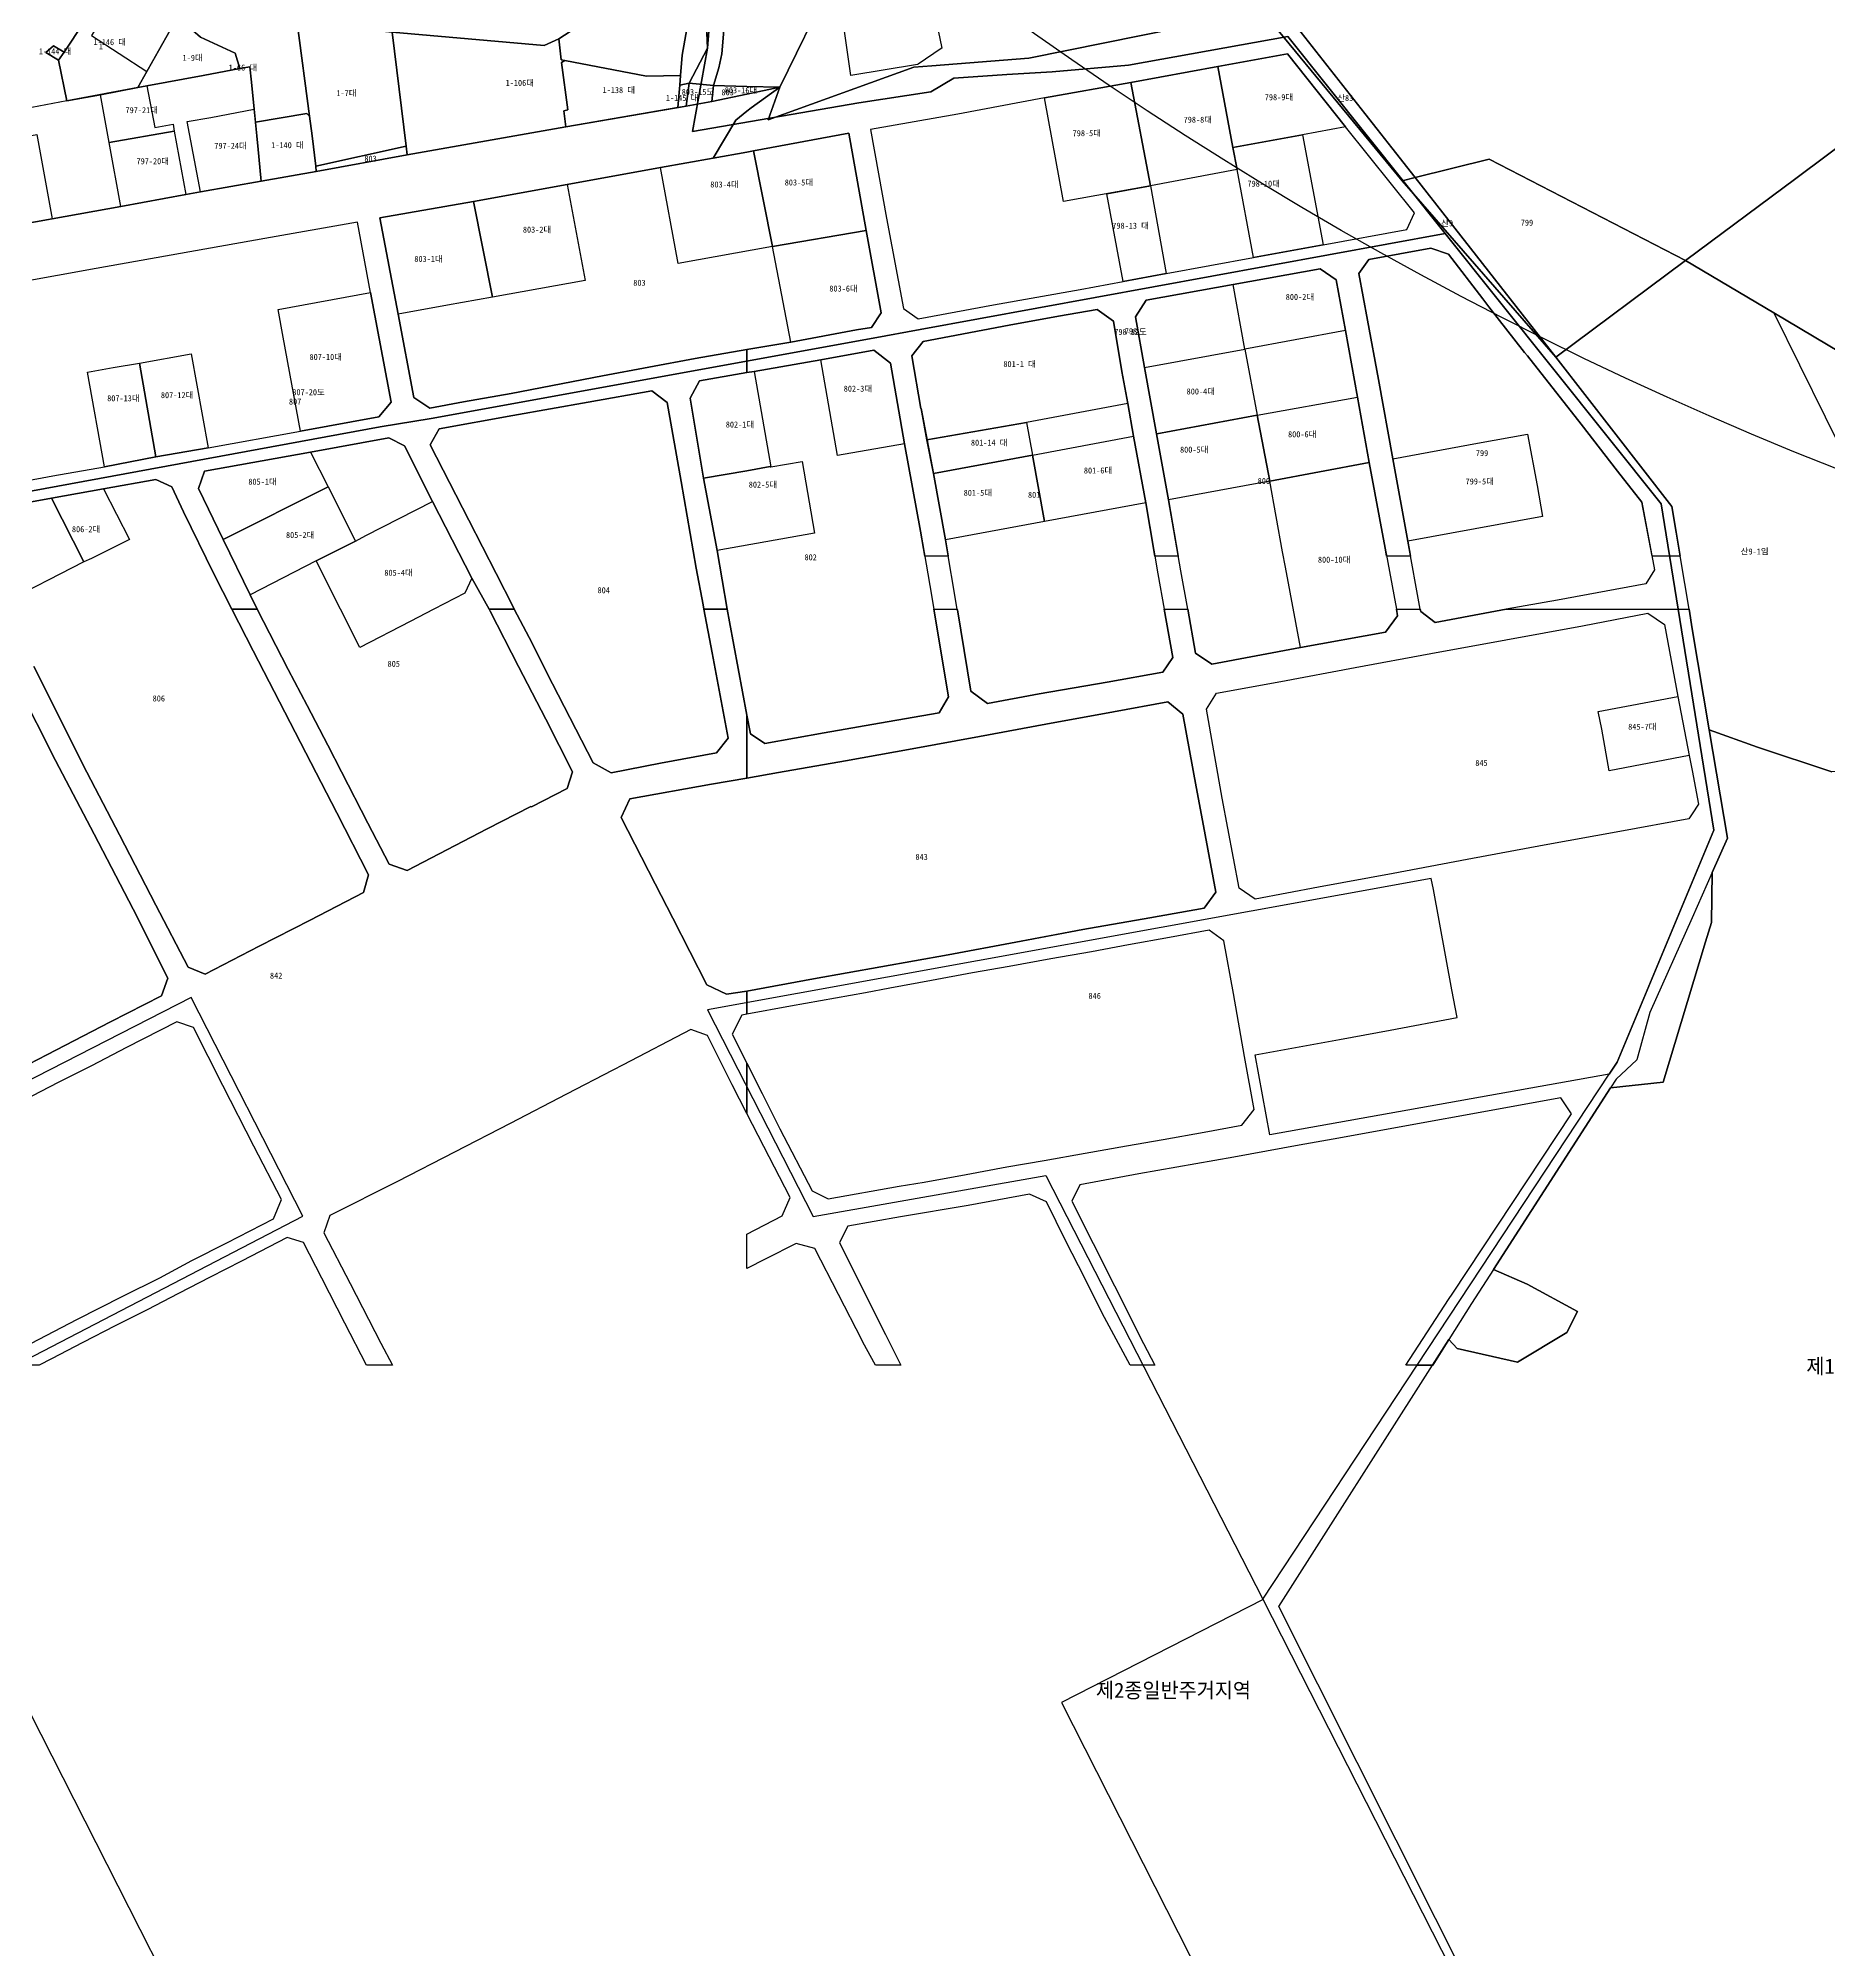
# Model space of a CAD drawing. Header units: metres. Extents: x 198218 to 208474, y 536547 to 547345.
# Drawn here: x 199382 to 199856, y 543351 to 543856 of the extents above; entities that cross this region are included whole.
import ezdxf
from ezdxf.enums import TextEntityAlignment as Align

# ---------------------------------------------------------------- set-up
doc = ezdxf.new("R2010")
doc.units = ezdxf.units.M
for name, color, linetype in [('CENTER_RADIUS', 1, 'Continuous'), ('PARCEL_BONBUN', 7, 'Continuous'), ('PARCEL_BUBUN', 8, 'Continuous'), ('PARCEL_LABEL', 3, 'Continuous'), ('ZONING', 5, 'Continuous'), ('ZONING_LABEL', 6, 'Continuous')]:
    doc.layers.add(name, color=color, linetype=linetype)

msp = doc.modelspace()

# ---------------------------------------------------------------- linework, layer by layer
at = {"layer": 'CENTER_RADIUS'}
msp.add_circle((200224.7, 544673.01), 1000, dxfattribs=at)
at = {"layer": 'PARCEL_BONBUN'}
for points in [[(199389.89, 543839.72), (199387.63, 543850.5), (199384.29, 543852.54), (199386.31, 543854.28), (199389.19, 543852.67), (199399.76, 543868.66), (199410.02, 543869.49), (199410.86, 543869.56), (199419.15, 543861.92), (199411.03, 543847.52), (199408.62, 543843.26), (199389.89, 543839.72)], [(199743.08, 543818.62), (199709, 543859.89), (199711.95, 543863.52), (199715.41, 543859.11), (199727.04, 543844.29), (199746.51, 543819.47), (199743.08, 543818.62)], [(199569.74, 543841.54), (199560.45, 543839.57), (199553.72, 543838.36), (199554.44, 543844.41), (199560.94, 543843.81), (199569.74, 543843.54), (199578.47, 543843.35), (199569.74, 543841.54)], [(199477.48, 543783.34), (199472.65, 543808.81), (199497.44, 543813.14), (199522.17, 543817.63), (199546.92, 543822.12), (199560.78, 543824.59), (199569.74, 543826.19), (199571.45, 543826.5), (199596.74, 543831.22), (199601.32, 543805.44), (199605.28, 543783.66), (199602.66, 543779.84), (199598.72, 543779.15), (199581.34, 543775.96), (199569.74, 543773.97), (199556.04, 543771.62), (199531.54, 543767.05), (199507.38, 543762.38), (199494.77, 543760.15), (199485.85, 543758.47), (199481.6, 543761.28), (199477.48, 543783.34)], [(199479.86, 543825.49), (199455.84, 543821.08), (199455.76, 543822.49), (199479.65, 543827.74), (199479.86, 543825.49)], [(199766.06, 543824.35), (199818.06, 543797.54), (199783.75, 543771.99), (199746.51, 543819.47), (199766.06, 543824.35)], [(199746.51, 543819.47), (199783.75, 543771.99), (199743.08, 543818.62), (199746.51, 543819.47)], [(199747.86, 543705.27), (199744.61, 543723.24), (199740.59, 543745.06), (199736.79, 543766.05), (199733.9, 543781.74), (199731.64, 543794.12), (199734.24, 543797.81), (199750.66, 543800.76), (199755.29, 543799.2), (199764.42, 543787.35), (199766.01, 543785.27), (199775.46, 543773.2), (199776.22, 543772.32), (199790.4, 543754.2), (199800.06, 543741.76), (199806.49, 543733.57), (199809.84, 543715.68), (199807.55, 543712.01), (199784.14, 543707.66), (199770.56, 543705.27), (199766.35, 543704.53), (199751.82, 543701.77), (199747.97, 543704.68), (199747.86, 543705.27)], [(199686.34, 543705.27), (199684.53, 543715.41), (199681.23, 543734.23), (199678.1, 543751.67), (199674.92, 543769.21), (199672.53, 543782.63), (199675.33, 543787.04), (199698.34, 543791.17), (199721.36, 543795.31), (199725.61, 543792.39), (199728.05, 543779.03), (199731.23, 543761.41), (199734.38, 543744.08), (199738.57, 543721.41), (199741.54, 543705.27), (199741.87, 543703.49), (199738.7, 543699.23), (199716.16, 543695.13), (199692.71, 543690.74), (199688.41, 543693.63), (199686.34, 543705.27)], [(199939.08, 543708.49), (199897.8, 543666.52), (199856.73, 543662.24), (199837.06, 543668.74), (199824.28, 543673.38), (199819.74, 543700.09), (199818.95, 543705.27), (199814.39, 543732.47), (199783.75, 543771.99), (199818.06, 543797.54), (199841.42, 543783.64), (199858.98, 543773.18), (199886.94, 543765.44), (199967.95, 543743.01), (199969.88, 543742.47), (199971.34, 543741.28), (199962.71, 543732.51), (199945.62, 543715.14), (199939.08, 543708.49)], [(199615.79, 543758.36), (199613.37, 543772.31), (199616.34, 543776.12), (199639.14, 543780.42), (199652.13, 543782.78), (199662.38, 543784.59), (199666.69, 543781.49), (199668.94, 543768.16), (199670.51, 543759.66), (199672.05, 543751.02), (199675.23, 543733.41), (199678.47, 543714.67), (199680.14, 543705.27), (199682.43, 543692.46), (199679.79, 543688.65), (199665.05, 543685.98), (199647.09, 543682.86), (199633.36, 543680.33), (199628.95, 543683.55), (199625.41, 543705.14), (199625.38, 543705.27), (199622.27, 543723.65), (199619.06, 543741.13), (199617.38, 543750.12), (199615.84, 543758.39), (199615.79, 543758.36)], [(199570.67, 543672.29), (199569.74, 543677.24), (199565.15, 543701.93), (199564.56, 543705.27), (199561.84, 543720.81), (199558.25, 543739.9), (199554.73, 543761.1), (199557.24, 543765.7), (199569.74, 543767.85), (199571.67, 543768.18), (199589.26, 543771.27), (199603.29, 543773.82), (199607.72, 543770.37), (199611.4, 543749.05), (199615.67, 543725.88), (199618.17, 543711.55), (199619.22, 543705.27), (199623.07, 543682.12), (199620.62, 543677.89), (199604.84, 543675.1), (199590.22, 543672.53), (199574.48, 543669.74), (199570.67, 543672.29)], [(199561.71, 543667.3), (199546.93, 543664.55), (199533.83, 543662.02), (199529.04, 543664.63), (199518.32, 543685.57), (199512.12, 543697.77), (199508.19, 543705.27), (199507.88, 543705.9), (199503.43, 543714.69), (199496.22, 543728.79), (199485.94, 543748.75), (199488.36, 543753.03), (199507.86, 543756.48), (199527.76, 543760.06), (199544.58, 543763.08), (199548.68, 543759.99), (199552.36, 543739.04), (199556.3, 543716.09), (199558.16, 543706.41), (199558.38, 543705.27), (199560.6, 543693.71), (199564.76, 543671.18), (199561.71, 543667.3)], [(199458.86, 543669.3), (199453.47, 543679.78), (199448.36, 543689.34), (199440.23, 543705.27), (199438.34, 543709.04), (199431.17, 543723.72), (199424.64, 543737.2), (199426.28, 543741.82), (199454.32, 543746.84), (199475.02, 543750.59), (199479.18, 543748.47), (199486.62, 543733.77), (199497.02, 543713.49), (199501.56, 543705.27), (199501.86, 543704.74), (199509.37, 543690.15), (199516.54, 543676.16), (199523.62, 543662.26), (199522.16, 543657.83), (199512.79, 543652.95), (199512.56, 543653.04), (199501.08, 543647.15), (199479.86, 543636.11), (199475.09, 543637.85), (199469.5, 543648.71), (199462.52, 543662.21), (199458.86, 543669.3)], [(199569.74, 543677.24), (199570.67, 543672.29), (199574.48, 543669.74), (199590.22, 543672.53), (199604.84, 543675.1), (199620.62, 543677.89), (199623.07, 543682.12), (199619.22, 543705.27), (199625.38, 543705.27), (199625.41, 543705.14), (199628.95, 543683.55), (199633.36, 543680.33), (199647.09, 543682.86), (199665.05, 543685.98), (199679.79, 543688.65), (199682.43, 543692.46), (199680.14, 543705.27), (199686.34, 543705.27), (199688.41, 543693.63), (199692.71, 543690.74), (199716.16, 543695.13), (199738.7, 543699.23), (199741.87, 543703.49), (199741.54, 543705.27), (199747.86, 543705.27), (199747.97, 543704.68), (199751.82, 543701.77), (199766.35, 543704.53), (199770.56, 543705.27), (199818.95, 543705.27), (199819.74, 543700.09), (199824.28, 543673.38), (199829.15, 543644.71), (199825.09, 543635.61), (199819.74, 543623.6), (199808.58, 543598.55), (199805.15, 543586.03), (199799.69, 543580.99), (199798.17, 543578.62), (199767.19, 543530.59), (199761.38, 543521.58), (199755.44, 543512.1), (199751.08, 543505.28), (199744.06, 543505.27), (199755.37, 543522.69), (199756.45, 543524.33), (199787.87, 543571.79), (199785.08, 543576.04), (199724.79, 543565.12), (199715.83, 543563.51), (199698.52, 543560.31), (199673.45, 543555.89), (199657.82, 543552.98), (199655.73, 543548.64), (199667.02, 543526.29), (199674.65, 543511.04), (199677.64, 543505.27), (199671.15, 543505.27), (199663.74, 543519.08), (199659.09, 543528.27), (199654.13, 543538.09), (199648.95, 543548.49), (199644.46, 543550.57), (199628.25, 543547.54), (199610.35, 543544.52), (199596.45, 543542.02), (199594.24, 543537.7), (199600.35, 543525.5), (199606.45, 543513.37), (199610.48, 543505.27), (199607.92, 543505.27), (199603.77, 543505.27), (199600.43, 543511.41), (199600.21, 543511.82), (199593.99, 543523.99), (199587.69, 543536.13), (199582.8, 543537.51), (199574.78, 543533.45), (199569.75, 543530.83), (199569.75, 543530.9), (199569.75, 543539.65), (199569.75, 543539.94), (199579.09, 543544.77), (199581.15, 543549.65), (199574.24, 543563.15), (199569.75, 543571.88), (199569.75, 543585.19), (199573.82, 543577.17), (199578.48, 543567.85), (199587.04, 543551.43), (199591.27, 543549.25), (199609.98, 543552.6), (199616.65, 543553.73), (199627.78, 543555.74), (199638.48, 543557.72), (199648.36, 543559.46), (199659.18, 543561.37), (199670.15, 543563.29), (199679.84, 543565.03), (199690.7, 543566.96), (199700.68, 543568.77), (199703.92, 543572.9), (199701.34, 543586.97), (199698.43, 543603.63), (199695.94, 543617.52), (199692, 543620.38), (199681.55, 543618.41), (199670.72, 543616.5), (199660.91, 543614.63), (199650.13, 543612.79), (199639.16, 543610.75), (199629.38, 543609.09), (199618.59, 543607.04), (199607.52, 543605), (199601.1, 543603.82), (199581.32, 543600.25), (199569.75, 543598.16), (199569.75, 543604.26), (199587.35, 543607.49), (199605.15, 543610.63), (199622.98, 543613.88), (199640.84, 543617.18), (199658.64, 543620.52), (199676.36, 543623.64), (199690.66, 543626.22), (199693.76, 543630.42), (199690.22, 543649.35), (199688.54, 543658.3), (199685.09, 543677.49), (199681.05, 543680.74), (199666.76, 543678.13), (199648.8, 543674.87), (199631.23, 543671.64), (199613.45, 543668.35), (199595.8, 543665.13), (199578.11, 543662.05), (199569.74, 543660.61), (199569.74, 543677.24)], [(199760.29, 543639.03), (199740.72, 543635.34), (199720.9, 543631.71), (199704.22, 543628.58), (199699.95, 543631.44), (199695.48, 543655.28), (199691.3, 543678.86), (199693.94, 543683.03), (199710.99, 543686.11), (199730.68, 543689.84), (199750.68, 543693.57), (199770.5, 543697.17), (199790.74, 543700.89), (199808.04, 543704.23), (199812.45, 543701.22), (199816.02, 543682.18), (199818.98, 543666.54), (199819.74, 543662.59), (199821.46, 543653.69), (199819.74, 543651.11), (199818.86, 543649.8), (199800.66, 543646.47), (199780.67, 543642.82), (199760.29, 543639.03)], [(199564.33, 543603.44), (199559.17, 543605.92), (199550.16, 543623.51), (199545.5, 543632.64), (199536.49, 543650.18), (199538.77, 543655.08), (199560.39, 543658.95), (199569.74, 543660.61), (199578.11, 543662.05), (199595.8, 543665.13), (199613.45, 543668.35), (199631.23, 543671.64), (199648.8, 543674.87), (199666.76, 543678.13), (199681.05, 543680.74), (199685.09, 543677.49), (199688.54, 543658.3), (199690.22, 543649.35), (199693.76, 543630.42), (199690.66, 543626.22), (199676.36, 543623.64), (199658.64, 543620.52), (199649.76, 543618.85), (199640.84, 543617.18), (199622.98, 543613.88), (199605.15, 543610.63), (199587.35, 543607.49), (199569.75, 543604.26), (199564.33, 543603.44)]]:
    msp.add_lwpolyline(points, close=True, dxfattribs=at)
for points in [[(199591.62, 543870.31), (199578.47, 543843.35), (199569.74, 543843.54), (199560.94, 543843.81), (199554.44, 543844.41), (199553.72, 543838.36), (199551.47, 543837.97), (199521.86, 543832.87), (199479.86, 543825.49), (199479.65, 543827.74), (199455.76, 543822.49), (199455.84, 543821.08), (199441.29, 543818.53), (199441.2, 543819.36), (199440.5, 543826.91), (199439.78, 543834.08), (199439.77, 543834.21), (199439.44, 543837.52), (199438.72, 543844.7), (199438.3, 543848.74), (199435.58, 543848.32), (199425.91, 543846.43), (199411.06, 543843.77), (199408.62, 543843.26), (199419.15, 543861.92)], [(199684.07, 543859.03), (199644.31, 543851.02), (199618.62, 543849.04), (199613.89, 543848.68), (199575.38, 543834.74), (199578.47, 543843.35), (199591.62, 543870.31)], [(199399.76, 543868.66), (199389.19, 543852.67), (199386.31, 543854.28), (199384.29, 543852.54), (199387.63, 543850.5), (199389.89, 543839.72), (199398.73, 543841.38), (199408.62, 543843.26), (199411.06, 543843.77), (199425.91, 543846.43), (199435.58, 543848.32), (199438.3, 543848.74), (199438.72, 543844.7), (199439.44, 543837.52), (199440.5, 543826.91), (199441.2, 543819.36), (199441.29, 543818.53), (199425.23, 543815.68), (199421.29, 543814.96), (199404.12, 543811.84), (199385.94, 543808.54), (199371.66, 543806)], [(199709, 543859.89), (199743.08, 543818.62), (199783.75, 543771.99), (199814.39, 543732.47), (199816.6, 543719.3), (199809.16, 543719.3), (199806.49, 543733.57), (199800.06, 543741.76), (199790.4, 543754.2), (199776.22, 543772.32), (199775.46, 543773.2), (199766.01, 543785.27), (199764.42, 543787.35), (199755.29, 543799.2), (199750.66, 543800.76), (199734.24, 543797.81), (199731.64, 543794.12), (199733.9, 543781.74), (199736.79, 543766.05), (199740.59, 543745.06), (199744.61, 543723.24), (199745.32, 543719.3), (199738.96, 543719.3), (199738.57, 543721.41), (199734.38, 543744.08), (199731.23, 543761.41), (199728.05, 543779.03), (199725.61, 543792.39), (199721.36, 543795.31), (199698.34, 543791.17), (199675.33, 543787.04), (199672.53, 543782.63), (199674.92, 543769.21), (199678.1, 543751.67), (199681.23, 543734.23), (199683.85, 543719.29), (199677.67, 543719.29), (199675.23, 543733.41), (199672.05, 543751.02), (199670.51, 543759.66), (199668.94, 543768.16), (199666.69, 543781.49), (199662.38, 543784.59), (199652.13, 543782.78), (199639.14, 543780.42), (199616.34, 543776.12), (199613.37, 543772.31), (199615.79, 543758.36), (199615.84, 543758.39), (199619.06, 543741.13), (199622.27, 543723.65), (199623.01, 543719.29), (199616.82, 543719.29), (199615.67, 543725.88), (199611.4, 543749.05), (199607.72, 543770.37), (199603.29, 543773.82), (199589.26, 543771.27), (199571.67, 543768.18), (199569.74, 543767.85), (199569.74, 543773.97), (199581.34, 543775.96), (199598.72, 543779.15), (199602.66, 543779.84), (199605.28, 543783.66), (199601.32, 543805.44), (199596.74, 543831.22), (199571.45, 543826.5), (199569.74, 543826.19), (199560.78, 543824.59), (199566.84, 543834.66), (199569.74, 543837.04), (199570.84, 543837.95), (199570.84, 543837.95), (199578.47, 543843.35), (199575.38, 543834.74), (199613.89, 543848.68), (199618.62, 543849.04), (199644.31, 543851.02), (199684.07, 543859.03)], [(199881.09, 543844.48), (199847.21, 543819.25), (199818.06, 543797.54), (199766.06, 543824.35), (199746.51, 543819.47), (199715.41, 543859.11)], [(199858.98, 543773.18), (199841.42, 543783.64), (199818.06, 543797.54), (199847.21, 543819.25), (199881.09, 543844.48)], [(199371.66, 543806), (199385.94, 543808.54), (199404.12, 543811.84), (199421.29, 543814.96), (199425.23, 543815.68), (199441.29, 543818.53), (199455.84, 543821.08), (199479.86, 543825.49), (199521.86, 543832.87), (199553.72, 543838.36), (199560.45, 543839.57), (199569.74, 543841.54), (199578.47, 543843.35), (199570.84, 543837.95), (199569.74, 543837.05), (199566.84, 543834.66), (199560.78, 543824.59), (199546.92, 543822.12), (199522.17, 543817.63), (199497.44, 543813.14), (199472.65, 543808.81), (199477.48, 543783.34), (199481.6, 543761.28), (199485.85, 543758.47), (199494.77, 543760.15), (199507.38, 543762.38), (199531.54, 543767.05), (199556.04, 543771.62), (199569.74, 543773.97), (199569.74, 543767.85), (199557.24, 543765.7), (199554.73, 543761.1), (199558.25, 543739.9), (199561.84, 543720.81), (199564.56, 543705.27), (199558.38, 543705.27), (199558.16, 543706.41), (199556.3, 543716.09), (199552.36, 543739.04), (199548.68, 543759.99), (199544.58, 543763.08), (199527.76, 543760.06), (199507.86, 543756.48), (199488.36, 543753.03), (199485.94, 543748.75), (199496.22, 543728.79), (199503.43, 543714.69), (199507.88, 543705.9), (199508.19, 543705.27), (199501.56, 543705.27), (199497.02, 543713.49), (199486.62, 543733.77), (199479.18, 543748.47), (199475.02, 543750.59), (199454.32, 543746.84), (199426.28, 543741.82), (199424.64, 543737.2), (199431.17, 543723.72), (199438.34, 543709.04), (199440.23, 543705.27), (199433.54, 543705.27), (199428.77, 543714.61), (199420.74, 543731.04), (199417.59, 543737.61), (199413.42, 543739.59), (199399.59, 543737.12), (199385.82, 543734.61), (199370.77, 543731.88)], [(199370.77, 543731.88), (199385.82, 543734.61), (199399.59, 543737.12), (199413.42, 543739.59), (199417.59, 543737.61), (199420.74, 543731.04), (199428.77, 543714.61), (199433.54, 543705.27), (199439.14, 543694.3), (199442, 543688.79), (199451.68, 543670.05), (199461.28, 543651.4), (199469.64, 543635.03), (199468.31, 543630.31), (199454.18, 543623.03), (199440.72, 543616.12), (199426.42, 543608.77), (199421.97, 543610.58), (199413.42, 543626.99), (199403.8, 543645.56), (199394.13, 543664.23), (199394.13, 543664.23), (199390.98, 543670.42), (199381.14, 543690.14)], [(199381.14, 543690.14), (199390.98, 543670.42), (199394.13, 543664.23), (199403.8, 543645.56), (199413.42, 543626.99), (199421.97, 543610.58), (199426.42, 543608.77), (199440.72, 543616.12), (199454.18, 543623.03), (199468.31, 543630.31), (199469.64, 543635.03), (199461.28, 543651.4), (199451.68, 543670.05), (199442, 543688.79), (199439.14, 543694.3), (199433.54, 543705.27), (199440.23, 543705.27), (199448.36, 543689.34), (199453.47, 543679.78), (199458.86, 543669.3), (199462.52, 543662.21), (199469.5, 543648.71), (199475.09, 543637.85), (199479.86, 543636.11), (199501.08, 543647.15), (199512.56, 543653.04), (199512.79, 543652.95), (199522.16, 543657.83), (199523.62, 543662.26), (199516.54, 543676.16), (199509.37, 543690.15), (199501.86, 543704.74), (199501.56, 543705.27), (199508.19, 543705.27), (199512.12, 543697.77), (199518.32, 543685.57), (199529.04, 543664.63), (199533.83, 543662.02), (199546.93, 543664.55), (199561.71, 543667.3), (199564.76, 543671.18), (199560.6, 543693.71), (199558.38, 543705.27), (199564.56, 543705.27), (199565.15, 543701.93), (199569.74, 543677.24), (199569.74, 543660.61), (199560.39, 543658.95), (199538.77, 543655.08), (199536.49, 543650.18), (199545.5, 543632.64), (199550.16, 543623.51), (199559.17, 543605.92), (199564.33, 543603.44), (199569.75, 543604.26), (199569.75, 543598.16), (199568.41, 543597.92), (199565.84, 543592.87), (199569.75, 543585.19), (199569.75, 543571.88), (199565.86, 543579.43), (199559.29, 543592.47), (199554.91, 543594.06), (199537.01, 543584.77), (199534.25, 543583.29), (199522.02, 543576.97), (199507.09, 543569.26), (199492.37, 543561.67), (199477.33, 543553.88), (199459.46, 543544.85), (199457.81, 543540.32), (199464.82, 543526.87), (199472.91, 543511.13), (199475.96, 543505.27), (199469.08, 543505.27), (199463.41, 543516.37), (199457.32, 543528.27), (199452.42, 543537.71), (199448.14, 543539.05), (199436.09, 543532.81), (199427.75, 543528.58), (199419.35, 543524.25), (199411.07, 543519.96), (199402.68, 543515.66), (199394.09, 543511.3), (199385.8, 543506.97), (199382.57, 543505.27), (199368.88, 543505.27)], [(199376.91, 543685), (199386.87, 543665.29), (199397.05, 543645.8), (199407.36, 543625.89), (199416.58, 543607.67), (199414.93, 543603.02), (199401.45, 543596.11), (199384.58, 543587.42), (199370.22, 543580)], [(199370.22, 543580), (199384.58, 543587.42), (199401.45, 543596.11), (199414.93, 543603.02), (199416.58, 543607.67), (199407.36, 543625.89), (199397.05, 543645.8), (199386.87, 543665.29), (199376.91, 543685)], [(199762.23, 543338.39), (199710.42, 543441.45), (199751.08, 543505.28), (199755.44, 543512.1), (199757.59, 543509.67), (199773.58, 543506.08), (199786.66, 543513.93), (199789.41, 543519.5), (199776.1, 543526.7), (199767.19, 543530.59), (199798.17, 543578.62), (199812.13, 543580.18), (199823.32, 543617.26), (199824.88, 543622.42), (199825.09, 543635.61), (199829.15, 543644.71), (199824.28, 543673.38), (199837.06, 543668.74), (199856.73, 543662.24)], [(199380.49, 543511.15), (199392.48, 543517.33), (199404.67, 543523.54), (199414.47, 543528.42), (199422.94, 543532.94), (199432.19, 543537.64), (199444.51, 543543.96), (199446.63, 543549.08), (199439.3, 543563.25), (199431.13, 543579.24), (199423.38, 543594.59), (199418.97, 543596.14), (199405.68, 543589.3), (199396.4, 543584.5), (199387.54, 543580.05), (199378.42, 543575.33)]]:
    msp.add_lwpolyline(points, dxfattribs=at)
at = {"layer": 'PARCEL_BUBUN'}
for points in [[(199541.24, 543880.79), (199542.78, 543882.03), (199556.92, 543865.76), (199558.94, 543861.82), (199559.37, 543861.34), (199559.68, 543858.2), (199559.36, 543853.67), (199554.44, 543844.41), (199551.99, 543843.9), (199552.17, 543846.42), (199552.65, 543851.84), (199553.99, 543859.79), (199553.84, 543864.54), (199551.21, 543869.2), (199549.3, 543870.89), (199546.98, 543874.96), (199541.24, 543880.79)], [(199559.44, 543871.98), (199591.23, 543877.81), (199591.62, 543870.31), (199578.47, 543843.35), (199569.74, 543843.54), (199560.94, 543843.81), (199562.29, 543848.46), (199563.09, 543852.19), (199563.67, 543858.46), (199563.04, 543864.68), (199560.72, 543870.25), (199559.44, 543871.98)], [(199600.66, 543874.92), (199616.34, 543877.46), (199621.31, 543853.67), (199621.09, 543853.56), (199615.02, 543849.47), (199614.84, 543849.34), (199597.22, 543846.46), (199593.34, 543873.76), (199600.66, 543874.92)], [(199411.03, 543847.52), (199408.62, 543843.26), (199389.89, 543839.72), (199387.63, 543850.5), (199389.19, 543852.67), (199399.76, 543868.66), (199410.02, 543869.49), (199407.88, 543866.23), (199401.87, 543865.61), (199396.39, 543857.08), (199411.03, 543847.52)], [(199549.3, 543870.89), (199551.21, 543869.2), (199553.84, 543864.54), (199553.99, 543859.79), (199552.65, 543851.84), (199552.17, 543846.42), (199543.15, 543846.24), (199521.58, 543850.39), (199520.65, 543850.64), (199520.04, 543856.17), (199535.76, 543866.38), (199544.1, 543871.97), (199549.3, 543870.89)], [(199420.66, 543864.46), (199450.82, 543860.39), (199454.06, 543835.68), (199453.36, 543836.44), (199439.78, 543834.08), (199439.77, 543834.21), (199439.44, 543837.52), (199438.72, 543844.7), (199438.3, 543848.74), (199435.58, 543848.32), (199434.42, 543852.38), (199425.17, 543856.59), (199419.15, 543861.92), (199420.66, 543864.46)], [(199425.17, 543856.59), (199434.42, 543852.38), (199435.58, 543848.32), (199425.91, 543846.43), (199411.06, 543843.77), (199408.62, 543843.26), (199419.15, 543861.92), (199425.17, 543856.59)], [(199475.9, 543857.93), (199479.65, 543827.74), (199455.76, 543822.49), (199454.71, 543830.46), (199454.06, 543835.68), (199450.82, 543860.39), (199475.9, 543857.93)], [(199386.31, 543854.28), (199389.19, 543852.67), (199387.63, 543850.5), (199384.29, 543852.54), (199386.31, 543854.28)], [(199516.09, 543854.36), (199520.04, 543856.17), (199520.65, 543850.64), (199521.58, 543850.39), (199520.73, 543849.88), (199522.36, 543837.34), (199521.3, 543837.12), (199521.86, 543832.87), (199479.86, 543825.49), (199479.65, 543827.74), (199475.9, 543857.93), (199516.09, 543854.36)], [(199551.99, 543843.9), (199551.47, 543837.97), (199521.86, 543832.87), (199521.3, 543837.12), (199522.36, 543837.34), (199520.73, 543849.88), (199521.58, 543850.39), (199543.15, 543846.24), (199552.17, 543846.42), (199551.99, 543843.9)], [(199712.73, 543852.18), (199694.3, 543848.88), (199671.32, 543844.61), (199648.48, 543840.54), (199625.51, 543836.24), (199602.41, 543832.15), (199606.69, 543808.75), (199611.14, 543784.83), (199615.03, 543782.08), (199635.01, 543785.75), (199657.9, 543789.88), (199680.65, 543794.07), (199703.72, 543798.28), (199722.2, 543801.7), (199744.35, 543805.74), (199746.33, 543810.16), (199728.12, 543832.92), (199712.73, 543852.18)], [(199694.3, 543848.88), (199698.32, 543827.4), (199699.41, 543821.56), (199676.46, 543817.27), (199671.32, 543844.61), (199694.3, 543848.88)], [(199712.73, 543852.18), (199728.12, 543832.92), (199716.72, 543830.77), (199698.32, 543827.4), (199694.3, 543848.88), (199712.73, 543852.18)], [(199408.62, 543843.26), (199411.06, 543843.77), (199413.09, 543832.7), (199417.96, 543833.57), (199418.23, 543831.73), (199401.06, 543828.71), (199398.73, 543841.38), (199408.62, 543843.26)], [(199551.47, 543837.97), (199551.99, 543843.9), (199554.44, 543844.41), (199553.72, 543838.36), (199551.47, 543837.97)], [(199554.44, 543844.41), (199560.94, 543843.81), (199560.45, 543839.57), (199553.72, 543838.36), (199554.44, 543844.41)], [(199569.74, 543843.54), (199578.47, 543843.35), (199569.74, 543841.54), (199560.45, 543839.57), (199560.94, 543843.81), (199569.74, 543843.54)], [(199648.48, 543840.54), (199671.32, 543844.61), (199676.46, 543817.27), (199653.53, 543813.09), (199648.48, 543840.54)], [(199427.97, 543835.37), (199439.44, 543837.52), (199440.5, 543826.91), (199441.2, 543819.36), (199441.29, 543818.53), (199425.23, 543815.68), (199421.71, 543834.27), (199427.97, 543835.37)], [(199453.36, 543836.44), (199454.06, 543835.68), (199454.71, 543830.46), (199455.76, 543822.49), (199455.84, 543821.08), (199441.29, 543818.53), (199441.2, 543819.36), (199440.5, 543826.91), (199440.5, 543826.92), (199439.78, 543834.08), (199453.36, 543836.44)], [(199367.67, 543828.25), (199381.91, 543830.81), (199385.94, 543808.54), (199371.66, 543806), (199367.67, 543828.25)], [(199418.23, 543831.73), (199421.29, 543814.96), (199404.12, 543811.84), (199401.06, 543828.71), (199418.23, 543831.73)], [(199571.45, 543826.5), (199596.74, 543831.22), (199601.32, 543805.44), (199576.52, 543801.22), (199571.45, 543826.5)], [(199698.32, 543827.4), (199716.72, 543830.77), (199722.2, 543801.7), (199703.72, 543798.28), (199699.41, 543821.56), (199698.32, 543827.4)], [(199569.74, 543826.19), (199571.45, 543826.5), (199576.52, 543801.22), (199551.53, 543796.69), (199546.92, 543822.12), (199560.78, 543824.59), (199569.74, 543826.19)], [(199522.17, 543817.63), (199526.94, 543792.25), (199502.49, 543787.82), (199497.44, 543813.14), (199522.17, 543817.63)], [(199664.93, 543815.17), (199676.46, 543817.27), (199680.65, 543794.07), (199669.23, 543791.97), (199664.93, 543815.17)], [(199472.65, 543808.81), (199497.44, 543813.14), (199502.49, 543787.82), (199490.51, 543785.7), (199477.48, 543783.34), (199472.65, 543808.81)], [(199601.32, 543805.44), (199605.28, 543783.66), (199602.66, 543779.84), (199598.72, 543779.15), (199581.34, 543775.96), (199576.52, 543801.22), (199601.32, 543805.44)], [(199721.36, 543795.31), (199725.61, 543792.39), (199728.05, 543779.03), (199701.47, 543774.07), (199698.34, 543791.17), (199721.36, 543795.31)], [(199841.42, 543783.64), (199882.12, 543701.13), (199897.8, 543666.52), (199856.73, 543662.24), (199837.06, 543668.74), (199824.28, 543673.38), (199819.74, 543700.09), (199818.95, 543705.27), (199814.39, 543732.47), (199783.75, 543771.99), (199818.06, 543797.54), (199841.42, 543783.64)], [(199445.73, 543784.59), (199470.21, 543789.02), (199475.61, 543760.02), (199472.38, 543756.2), (199451.69, 543752.4), (199447.06, 543777.24), (199445.73, 543784.59)], [(199662.38, 543784.59), (199666.69, 543781.49), (199668.94, 543768.16), (199670.51, 543759.66), (199643.73, 543754.7), (199617.38, 543750.12), (199615.84, 543758.39), (199615.79, 543758.36), (199613.37, 543772.31), (199616.34, 543776.12), (199639.14, 543780.42), (199652.13, 543782.78), (199662.38, 543784.59)], [(199422.72, 543772.82), (199427.2, 543747.96), (199413.4, 543745.56), (199409.11, 543770.39), (199422.72, 543772.82)], [(199589.26, 543771.27), (199603.29, 543773.82), (199607.72, 543770.37), (199611.4, 543749.05), (199593.72, 543745.9), (199589.26, 543771.27)], [(199701.47, 543774.07), (199704.76, 543756.57), (199678.15, 543751.68), (199678.1, 543751.67), (199674.92, 543769.21), (199701.47, 543774.07)], [(199409.11, 543770.39), (199413.4, 543745.56), (199399.84, 543742.97), (199395.3, 543767.98), (199402.12, 543769.2), (199409.11, 543770.39)], [(199569.74, 543767.85), (199571.67, 543768.18), (199576.08, 543742.95), (199575.94, 543742.93), (199575.92, 543743.01), (199569.74, 543741.92), (199558.25, 543739.9), (199554.73, 543761.1), (199557.24, 543765.7), (199569.74, 543767.85)], [(199704.76, 543756.57), (199731.23, 543761.41), (199734.38, 543744.08), (199708.05, 543739.11), (199704.76, 543756.57)], [(199643.73, 543754.7), (199645.33, 543745.99), (199619.06, 543741.13), (199617.38, 543750.12), (199643.73, 543754.7)], [(199678.15, 543751.68), (199704.76, 543756.57), (199708.05, 543739.11), (199681.23, 543734.23), (199678.1, 543751.67), (199678.15, 543751.68)], [(199672.05, 543751.02), (199675.23, 543733.41), (199648.5, 543728.47), (199645.33, 543745.99), (199672.05, 543751.02)], [(199763.03, 543749.21), (199776.23, 543751.55), (199778.75, 543738.02), (199780.17, 543729.81), (199762.4, 543726.53), (199744.61, 543723.24), (199740.59, 543745.06), (199763.03, 543749.21)], [(199454.32, 543746.84), (199458.98, 543737.65), (199431.17, 543723.72), (199424.64, 543737.2), (199426.28, 543741.82), (199454.32, 543746.84)], [(199576.08, 543742.95), (199584.34, 543744.33), (199587.67, 543725.43), (199561.84, 543720.81), (199558.25, 543739.9), (199569.74, 543741.92), (199575.92, 543743.01), (199575.94, 543742.93), (199576.08, 543742.95)], [(199619.06, 543741.13), (199645.33, 543745.99), (199648.5, 543728.47), (199622.27, 543723.65), (199619.06, 543741.13)], [(199708.05, 543739.11), (199734.38, 543744.08), (199738.57, 543721.41), (199741.54, 543705.27), (199741.87, 543703.49), (199738.7, 543699.23), (199716.16, 543695.13), (199712.17, 543716.42), (199711.43, 543720.49), (199708.05, 543739.11)], [(199458.98, 543737.65), (199466.19, 543723.28), (199455.83, 543718.04), (199438.34, 543709.04), (199431.17, 543723.72), (199458.98, 543737.65)], [(199370.77, 543731.88), (199385.82, 543734.61), (199394.36, 543717.77), (199372.37, 543706.5), (199363.35, 543724.04), (199365.28, 543729.15), (199370.77, 543731.88)], [(199385.82, 543734.61), (199399.59, 543737.12), (199406.41, 543723.73), (199396.38, 543718.67), (199396.37, 543718.67), (199394.36, 543717.77), (199385.82, 543734.61)], [(199486.62, 543733.77), (199497.02, 543713.49), (199495.16, 543709.49), (199486.96, 543705.27), (199480.64, 543702.02), (199467.35, 543695.15), (199462.25, 543705.27), (199455.83, 543718.04), (199466.19, 543723.28), (199468.96, 543724.74), (199486.62, 543733.77)], [(199816.02, 543682.18), (199818.98, 543666.54), (199797.84, 543662.5), (199795.89, 543673.54), (199794.91, 543678.22), (199816.02, 543682.18)]]:
    msp.add_lwpolyline(points, close=True, dxfattribs=at)
for points in [[(199399.76, 543868.66), (199389.19, 543852.67), (199389.19, 543852.67), (199386.31, 543854.28), (199384.29, 543852.54), (199387.63, 543850.5), (199389.89, 543839.72), (199380.56, 543837.97)], [(199535.76, 543866.38), (199520.04, 543856.17), (199516.09, 543854.36), (199475.9, 543857.93)], [(199709, 543859.89), (199743.08, 543818.62), (199783.75, 543771.99), (199814.39, 543732.47), (199816.6, 543719.3), (199809.16, 543719.3), (199806.49, 543733.57), (199800.06, 543741.76), (199790.4, 543754.2), (199776.22, 543772.32), (199775.46, 543773.2), (199766.01, 543785.27), (199764.42, 543787.35), (199755.29, 543799.2), (199750.66, 543800.76), (199734.24, 543797.81), (199731.64, 543794.12), (199733.9, 543781.74), (199736.79, 543766.05), (199740.59, 543745.06), (199744.61, 543723.24), (199745.32, 543719.3), (199738.96, 543719.3), (199738.57, 543721.41), (199734.38, 543744.08), (199731.23, 543761.41), (199728.05, 543779.03), (199725.61, 543792.39), (199721.36, 543795.31), (199698.34, 543791.17), (199675.33, 543787.04), (199672.53, 543782.63), (199674.92, 543769.21), (199678.1, 543751.67), (199681.23, 543734.23), (199683.85, 543719.29), (199677.67, 543719.29), (199675.23, 543733.41), (199672.05, 543751.02), (199670.51, 543759.66), (199668.94, 543768.16), (199666.69, 543781.49), (199662.38, 543784.59), (199652.13, 543782.78), (199639.14, 543780.42), (199616.34, 543776.12), (199613.37, 543772.31), (199615.79, 543758.36), (199615.84, 543758.39), (199619.06, 543741.13), (199622.27, 543723.65), (199623.01, 543719.29), (199616.82, 543719.29), (199615.67, 543725.88), (199611.4, 543749.05), (199607.72, 543770.37), (199603.29, 543773.82), (199589.26, 543771.27), (199571.67, 543768.18), (199569.74, 543767.85), (199569.74, 543773.97), (199581.34, 543775.96), (199598.72, 543779.15), (199602.66, 543779.84), (199605.28, 543783.66), (199601.32, 543805.44), (199596.74, 543831.22), (199571.45, 543826.5), (199569.74, 543826.19), (199560.78, 543824.59), (199560.78, 543824.59), (199566.84, 543834.66), (199569.74, 543837.04), (199570.84, 543837.95), (199578.47, 543843.35), (199575.38, 543834.74), (199613.89, 543848.68), (199618.62, 543849.04), (199644.31, 543851.02), (199684.07, 543859.03)], [(199563.67, 543858.46), (199563.09, 543852.19), (199562.29, 543848.46), (199560.94, 543843.81), (199554.44, 543844.41), (199559.36, 543853.67), (199559.68, 543858.2)], [(199371.66, 543806), (199385.94, 543808.54), (199404.12, 543811.84), (199421.29, 543814.96), (199425.23, 543815.68), (199441.29, 543818.53), (199455.84, 543821.08), (199479.86, 543825.49), (199521.86, 543832.87), (199553.72, 543838.36), (199560.45, 543839.57), (199569.74, 543841.54), (199569.74, 543841.54), (199578.47, 543843.35), (199570.84, 543837.95), (199569.74, 543837.04), (199566.84, 543834.66), (199560.78, 543824.59), (199546.92, 543822.12), (199522.17, 543817.63), (199497.44, 543813.14), (199472.65, 543808.81), (199477.48, 543783.34), (199481.6, 543761.28), (199485.85, 543758.47), (199494.77, 543760.15), (199507.38, 543762.38), (199531.54, 543767.05), (199556.04, 543771.62), (199569.74, 543773.97), (199569.74, 543767.85), (199557.24, 543765.7), (199554.73, 543761.1), (199558.25, 543739.9), (199561.84, 543720.81), (199564.56, 543705.27), (199558.38, 543705.27), (199558.16, 543706.41), (199556.3, 543716.09), (199552.36, 543739.04), (199548.68, 543759.99), (199544.58, 543763.08), (199527.76, 543760.06), (199507.86, 543756.48), (199488.36, 543753.03), (199485.94, 543748.75), (199496.22, 543728.79), (199503.43, 543714.69), (199507.88, 543705.9), (199508.19, 543705.27), (199501.56, 543705.27), (199497.02, 543713.49), (199486.62, 543733.77), (199479.18, 543748.47), (199475.02, 543750.59), (199454.32, 543746.84), (199426.28, 543741.82), (199424.64, 543737.2), (199431.17, 543723.72), (199438.34, 543709.04), (199440.23, 543705.27), (199433.54, 543705.27), (199428.77, 543714.61), (199420.74, 543731.04), (199417.59, 543737.61), (199413.42, 543739.59), (199399.59, 543737.12), (199385.82, 543734.61), (199370.77, 543731.88)], [(199368.62, 543737.31), (199386.17, 543740.57), (199399.84, 543742.97), (199413.4, 543745.56), (199427.2, 543747.96), (199451.69, 543752.4), (199472.38, 543756.2), (199475.61, 543760.02), (199470.21, 543789.02), (199466.72, 543807.7), (199442.19, 543803.35), (199397.63, 543795.43), (199377.15, 543791.68)]]:
    msp.add_lwpolyline(points, dxfattribs=at)
at = {"layer": 'ZONING'}
for points in [[(199558.94, 543861.82), (199559.36, 543853.67), (199555.38, 543831.67), (199599.31, 543839.19), (199618.39, 543842.14), (199624.52, 543845.74), (199638.52, 543846.75), (199650.48, 543847.45), (199670.72, 543849.17), (199712.86, 543856.76), (199754.45, 543804.64), (199615.58, 543779.23), (199603.12, 543776.95), (199486.23, 543755.76), (199472.74, 543753.54), (199369.63, 543734.55)], [(199856.73, 543662.24), (199837.06, 543668.74), (199824.28, 543673.38), (199829.15, 543644.71), (199825.09, 543635.61), (199824.88, 543622.42), (199823.32, 543617.26), (199812.13, 543580.18), (199798.17, 543578.62), (199767.19, 543530.59), (199776.1, 543526.7), (199789.41, 543519.5), (199786.66, 543513.93), (199773.58, 543506.08), (199757.59, 543509.67), (199755.44, 543512.1), (199751.16, 543505.28), (199747.03, 543505.27), (199797.83, 543582.29), (199799.94, 543585.49), (199825.53, 543646.86), (199811.54, 543733.11), (199754.45, 543804.64), (199712.86, 543856.76), (199670.72, 543849.17), (199650.48, 543847.45), (199638.52, 543846.75), (199624.52, 543845.74), (199618.39, 543842.14), (199599.31, 543839.19), (199555.38, 543831.67), (199559.36, 543853.67), (199558.94, 543861.82)], [(199369.63, 543734.55), (199472.74, 543753.54), (199486.23, 543755.76), (199603.12, 543776.95), (199615.58, 543779.23), (199754.45, 543804.64), (199811.54, 543733.11), (199825.53, 543646.86), (199799.94, 543585.49), (199797.83, 543582.29), (199708.04, 543566.2), (199704.23, 543587.42), (199726.46, 543591.45), (199739.89, 543593.93), (199757.58, 543597.29), (199756.23, 543604.59), (199751.4, 543631.12), (199750.75, 543634.07), (199559.36, 543599.27), (199587.27, 543544.59), (199648.79, 543555.48), (199706.21, 543443.38), (199706.27, 543443.26), (199652.98, 543416.02), (199705.4, 543312.66)], [(199756.06, 543345.64), (199706.27, 543443.26), (199706.21, 543443.38), (199747.03, 543505.27), (199747.03, 543505.27), (199751.16, 543505.28), (199755.44, 543512.1), (199757.59, 543509.67), (199773.58, 543506.08), (199786.66, 543513.93), (199789.41, 543519.5), (199776.1, 543526.7), (199767.19, 543530.59), (199798.17, 543578.62), (199812.13, 543580.18), (199823.32, 543617.26), (199824.88, 543622.42), (199825.09, 543635.61), (199829.15, 543644.71), (199824.28, 543673.38), (199837.06, 543668.74), (199856.73, 543662.24)], [(199435.36, 543304.63), (199342.31, 543487.66), (199452.25, 543544.69), (199422.7, 543602.51), (199318.23, 543549.11)]]:
    msp.add_lwpolyline(points, dxfattribs=at)

# ---------------------------------------------------------------- texts
at = {"layer": 'PARCEL_LABEL'}
for s, p in [('1-144 대', (199386.75, 543852.85)), ('1-146 대', (199401.21, 543855.3)), ('1', (199398.89, 543854.15)), ('1-9대', (199423.14, 543851.15)), ('1-66 대', (199436.42, 543848.56)), ('1-106대', (199509.68, 543844.52)), ('1-138 대', (199535.86, 543842.6)), ('803-16대', (199568.18, 543842.56)), ('1-7대', (199463.83, 543841.8)), ('1-145 대', (199552.62, 543840.52)), ('803-15도', (199556.8, 543842.11)), ('803', (199564.66, 543842.01)), ('798-9대', (199710.49, 543840.72)), ('산83', (199728.01, 543840.5)), ('797-21대', (199409.67, 543837.3)), ('798-8대', (199689.02, 543834.77)), ('797-24대', (199433.16, 543827.87)), ('1-140 대', (199448.21, 543828.04)), ('798-5대', (199659.66, 543831.21)), ('797-20대', (199412.59, 543823.79)), ('803', (199470.19, 543824.46)), ('803-4대', (199563.81, 543817.64)), ('803-5대', (199583.5, 543818.17)), ('798-10대', (199706.45, 543817.85)), ('산9', (199754.96, 543807.39)), ('799', (199776.09, 543807.54)), ('803-2대', (199514.24, 543805.69)), ('798-13 대', (199671.24, 543806.73)), ('803-1대', (199485.53, 543797.94)), ('803', (199541.32, 543791.63)), ('803-6대', (199595.31, 543790.1)), ('800-2대', (199716.03, 543787.88)), ('798-12도', (199671.22, 543778.65)), ('798', (199671.34, 543778.81)), ('807-10대', (199458.35, 543772.01)), ('801-1 대', (199641.89, 543770.13)), ('807-12대', (199419.03, 543761.91)), ('807-20도', (199453.8, 543762.68)), ('802-3대', (199599.11, 543763.62)), ('800-4대', (199689.81, 543762.88)), ('807-13대', (199404.82, 543761.08)), ('807', (199450.24, 543760.2)), ('802-1대', (199567.91, 543754.14)), ('800-6대', (199716.64, 543751.55)), ('801-14 대', (199633.84, 543749.33)), ('800-5대', (199688.07, 543747.49)), ('801-6대', (199662.63, 543741.98)), ('799', (199764.2, 543746.58)), ('805-1대', (199441.62, 543739.01)), ('802-5대', (199573.99, 543738.25)), ('800', (199706.49, 543739.19)), ('799-5대', (199763.6, 543739.08)), ('801-5대', (199630.84, 543736.07)), ('801', (199645.73, 543735.54)), ('806-2대', (199394.96, 543726.45)), ('805-2대', (199451.58, 543724.9)), ('802', (199586.62, 543719.01)), ('800-10대', (199725.09, 543718.38)), ('산9-1임', (199836.31, 543720.55)), ('805-4대', (199477.6, 543714.93)), ('804', (199531.87, 543710.3)), ('805', (199476.33, 543690.83)), ('806', (199414.19, 543681.67)), ('845-7대', (199806.61, 543674.19)), ('845', (199764.05, 543664.61)), ('843', (199615.97, 543639.76)), ('842', (199445.22, 543608.34)), ('846', (199661.74, 543603))]:
    msp.add_text(s, height=1.6, dxfattribs=at).set_placement(p, align=Align.MIDDLE_CENTER)
at = {"layer": 'ZONING_LABEL'}
for s, p in [('제1종일반주거지역', (199870.49, 543505.01)), ('제2종일반주거지역', (199682.58, 543419.29))]:
    msp.add_text(s, height=4, dxfattribs=at).set_placement(p, align=Align.MIDDLE_CENTER)

doc.saveas('drawing.dxf')
